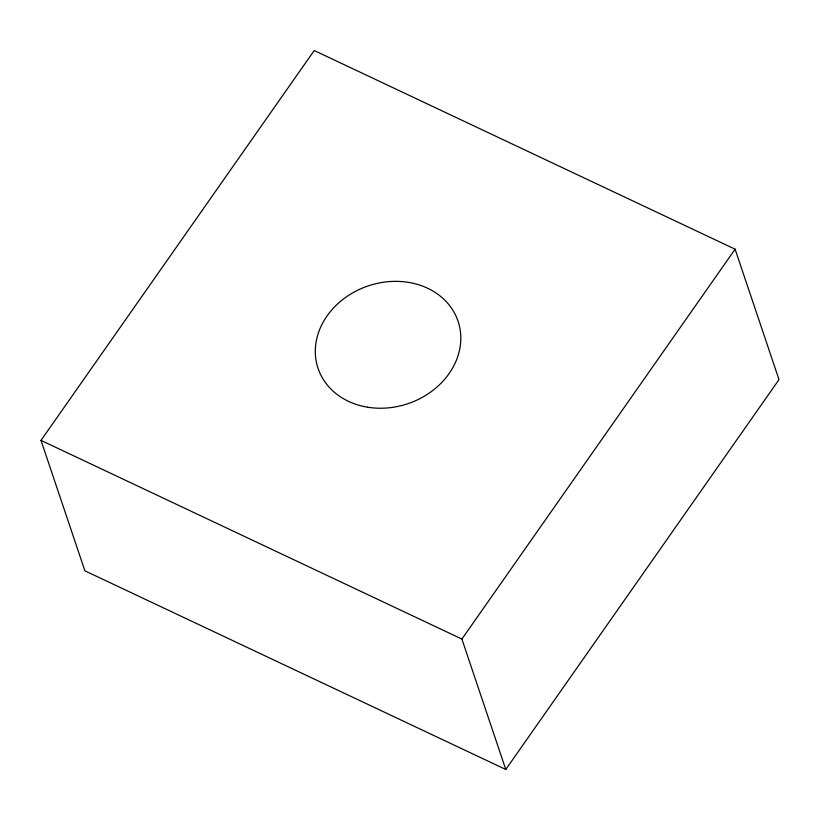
<?xml version="1.0" encoding="UTF-8"?>
<svg xmlns="http://www.w3.org/2000/svg" width="820" height="820" viewBox="0 0 820 820"><rect width="100%" height="100%" fill="white"/><g stroke="black" fill="none" stroke-linecap="round" stroke-linejoin="round"><path stroke-width="1.23" d="M41 440.391L314.214 50.522L735.109 249.188L779 379.609L505.786 769.478L84.89 570.812L41 440.391L461.896 639.067L505.786 769.478M461.896 639.067L735.109 249.188M367.77 407.232A73.861 62.156 -18.6 0 0 458.708 323.305A73.861 62.156 -18.6 0 0 337.686 303.841A73.861 62.156 -18.6 0 0 367.77 407.232"/></g></svg>
